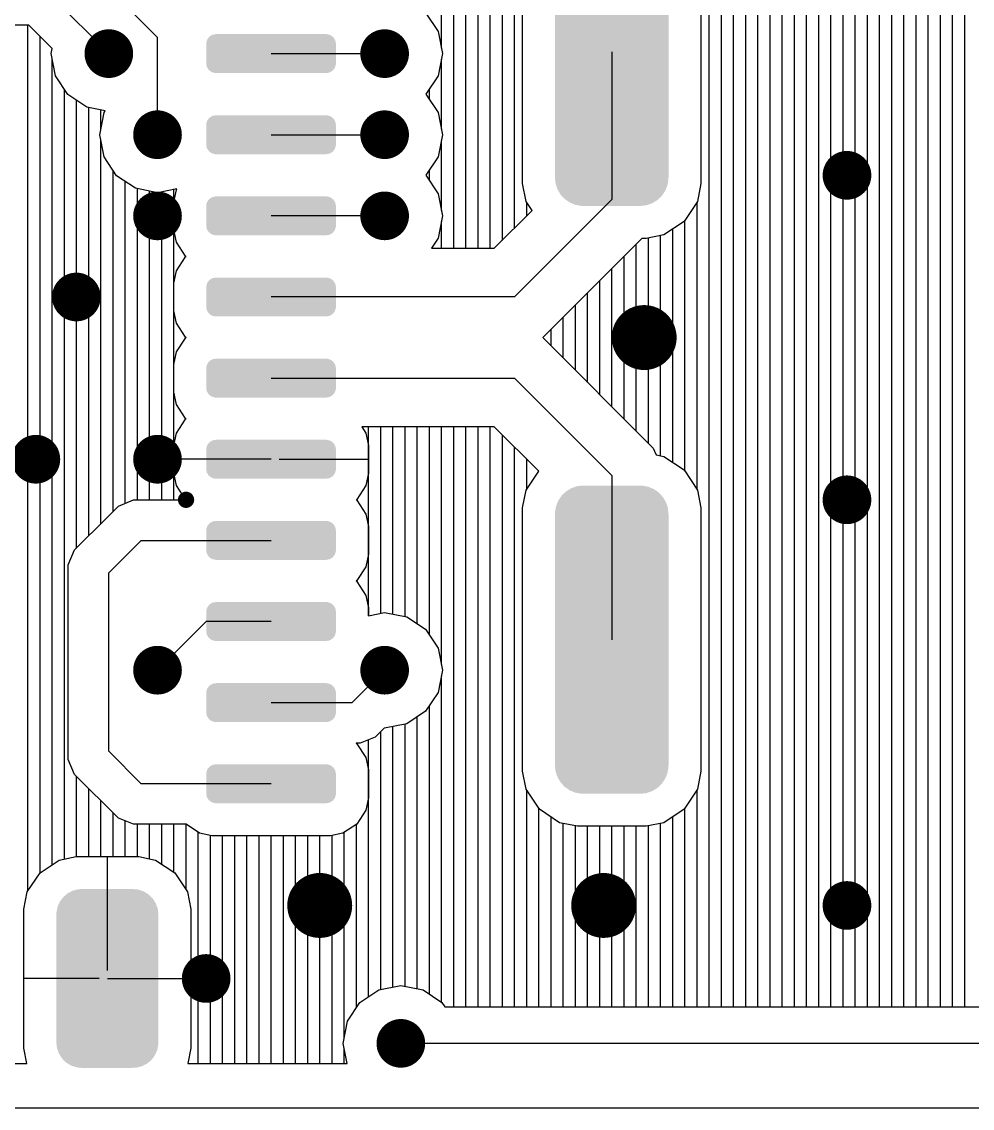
# Model space of a CAD drawing. Extents: x 295 to 953, y 10 to 290.
# Drawn here: x 621.51 to 646.07, y 136.05 to 164.12 of the extents above; entities that cross this region are included whole.
import ezdxf

# ---------------------------------------------------------------- set-up
doc = ezdxf.new("R2010")
doc.units = 0
doc.header["$LTSCALE"] = 5
doc.header["$MEASUREMENT"] = 0
doc.layers.get('0').update_dxf_attribs({"linetype": 'CONTINUOUS', "lineweight": 25})
doc.layers.add('DV-INT-A3_TOP', color=10, linetype='CONTINUOUS')

msp = doc.modelspace()

# ---------------------------------------------------------------- linework, layer by layer
for points, const_width in [([(623.446, 163.292, 1), (624.074, 163.292, 1)], 0.629), ([(630.571, 163.292, 1), (631.199, 163.292, 1)], 0.629), ([(624.703, 161.197, 1), (625.332, 161.197, 1)], 0.629), ([(630.571, 161.197, 1), (631.199, 161.197, 1)], 0.629), ([(642.515, 160.149, 1), (643.144, 160.149, 1)], 0.629), ([(624.703, 159.101, 1), (625.332, 159.101, 1)], 0.629), ([(630.571, 159.101, 1), (631.199, 159.101, 1)], 0.629), ([(622.608, 157.006, 1), (623.236, 157.006, 1)], 0.629), ([(637.171, 155.958, 1), (638.01, 155.958, 1)], 0.838), ([(621.56, 152.815, 1), (622.189, 152.815, 1)], 0.629), ([(624.703, 152.815, 1), (625.332, 152.815, 1)], 0.629), ([(642.515, 151.767, 1), (643.144, 151.767, 1)], 0.629), ([(625.65, 151.767, 1), (625.86, 151.767, 1)], 0.21), ([(624.703, 147.366, 1), (625.332, 147.366, 1)], 0.629), ([(630.571, 147.366, 1), (631.199, 147.366, 1)], 0.629), ([(628.789, 141.289, 1), (629.628, 141.289, 1)], 0.838), ([(636.124, 141.289, 1), (636.962, 141.289, 1)], 0.838), ([(642.515, 141.289, 1), (643.144, 141.289, 1)], 0.629), ([(625.96, 139.403, 1), (626.589, 139.403, 1)], 0.629), ([(630.99, 137.727, 1), (631.618, 137.727, 1)], 0.629)]:
    msp.add_lwpolyline(points, format="xyb", close=True, dxfattribs=dict(const_width=const_width))
for points in [[(635.285, 160.09), (635.285, 166.586), (638.219, 160.09), (638.219, 166.586)], [(626.276, 163.571), (626.295, 163.633), (629.623, 163.571), (629.611, 163.633)], [(626.295, 163.633), (626.302, 163.658), (629.611, 163.633), (629.596, 163.658)], [(626.302, 163.658), (626.343, 163.711), (629.596, 163.658), (629.563, 163.711)], [(626.343, 163.711), (626.358, 163.731), (629.563, 163.711), (629.538, 163.731)], [(626.358, 163.731), (626.418, 163.767), (629.538, 163.731), (629.491, 163.767)], [(626.418, 163.767), (626.436, 163.778), (629.491, 163.767), (629.454, 163.778)], [(626.436, 163.778), (626.518, 163.794), (629.454, 163.778), (629.403, 163.794)], [(626.518, 163.794), (626.526, 163.795), (629.403, 163.794), (629.376, 163.795)], [(626.275, 163.544), (626.276, 163.571), (629.628, 163.544), (629.623, 163.571)], [(626.275, 163.041), (626.275, 163.544), (629.628, 163.041), (629.628, 163.544)], [(626.28, 163.013), (626.275, 163.041), (629.626, 163.013), (629.628, 163.041)], [(626.291, 162.951), (626.28, 163.013), (629.607, 162.951), (629.626, 163.013)], [(626.307, 162.926), (626.291, 162.951), (629.6, 162.926), (629.607, 162.951)], [(626.339, 162.873), (626.307, 162.926), (629.559, 162.873), (629.6, 162.926)], [(626.364, 162.853), (626.339, 162.873), (629.544, 162.853), (629.559, 162.873)], [(626.411, 162.817), (626.364, 162.853), (629.484, 162.817), (629.544, 162.853)], [(626.448, 162.806), (626.411, 162.817), (629.466, 162.806), (629.484, 162.817)], [(626.499, 162.791), (626.448, 162.806), (629.384, 162.791), (629.466, 162.806)], [(626.526, 162.789), (626.499, 162.791), (629.376, 162.789), (629.384, 162.791)], [(626.358, 161.635), (626.418, 161.672), (629.538, 161.635), (629.491, 161.672)], [(626.418, 161.672), (626.436, 161.683), (629.491, 161.672), (629.454, 161.683)], [(626.436, 161.683), (626.518, 161.698), (629.454, 161.683), (629.403, 161.698)], [(626.518, 161.698), (626.526, 161.699), (629.403, 161.698), (629.376, 161.699)], [(626.275, 161.448), (626.276, 161.475), (629.628, 161.448), (629.623, 161.475)], [(626.275, 160.945), (626.275, 161.448), (629.628, 160.945), (629.628, 161.448)], [(626.276, 161.475), (626.295, 161.538), (629.623, 161.475), (629.611, 161.538)], [(626.295, 161.538), (626.302, 161.563), (629.611, 161.538), (629.596, 161.563)], [(626.302, 161.563), (626.343, 161.616), (629.596, 161.563), (629.563, 161.616)], [(626.343, 161.616), (626.358, 161.635), (629.563, 161.616), (629.538, 161.635)], [(626.28, 160.918), (626.275, 160.945), (629.626, 160.918), (629.628, 160.945)], [(626.291, 160.855), (626.28, 160.918), (629.607, 160.855), (629.626, 160.918)], [(626.307, 160.83), (626.291, 160.855), (629.6, 160.83), (629.607, 160.855)], [(626.339, 160.777), (626.307, 160.83), (629.559, 160.777), (629.6, 160.83)], [(626.364, 160.758), (626.339, 160.777), (629.544, 160.758), (629.559, 160.777)], [(626.411, 160.721), (626.364, 160.758), (629.484, 160.721), (629.544, 160.758)], [(626.448, 160.71), (626.411, 160.721), (629.466, 160.71), (629.484, 160.721)], [(626.499, 160.695), (626.448, 160.71), (629.384, 160.695), (629.466, 160.71)], [(626.526, 160.694), (626.499, 160.695), (629.376, 160.694), (629.384, 160.695)], [(635.291, 160.036), (635.285, 160.09), (638.217, 160.036), (638.219, 160.09)], [(635.302, 159.934), (635.291, 160.036), (638.199, 159.934), (638.217, 160.036)], [(635.319, 159.882), (635.302, 159.934), (638.189, 159.882), (638.199, 159.934)], [(635.352, 159.786), (635.319, 159.882), (638.149, 159.786), (638.189, 159.882)], [(635.38, 159.738), (635.352, 159.786), (638.129, 159.738), (638.149, 159.786)], [(635.431, 159.651), (635.38, 159.738), (638.069, 159.651), (638.129, 159.738)], [(626.276, 159.38), (626.295, 159.442), (629.623, 159.38), (629.611, 159.442)], [(626.295, 159.442), (626.302, 159.467), (629.611, 159.442), (629.596, 159.467)], [(626.302, 159.467), (626.343, 159.52), (629.596, 159.467), (629.563, 159.52)], [(626.343, 159.52), (626.358, 159.54), (629.563, 159.52), (629.538, 159.54)], [(626.358, 159.54), (626.418, 159.576), (629.538, 159.54), (629.491, 159.576)], [(626.418, 159.576), (626.436, 159.587), (629.491, 159.576), (629.454, 159.587)], [(626.436, 159.587), (626.518, 159.603), (629.454, 159.587), (629.403, 159.603)], [(626.518, 159.603), (626.526, 159.604), (629.403, 159.603), (629.376, 159.604)], [(635.47, 159.609), (635.431, 159.651), (638.039, 159.609), (638.069, 159.651)], [(635.538, 159.536), (635.47, 159.609), (637.961, 159.536), (638.039, 159.609)], [(635.586, 159.503), (635.538, 159.536), (637.925, 159.503), (637.961, 159.536)], [(635.666, 159.447), (635.586, 159.503), (637.831, 159.447), (637.925, 159.503)], [(635.724, 159.423), (635.666, 159.447), (637.79, 159.423), (637.831, 159.447)], [(635.811, 159.387), (635.724, 159.423), (637.682, 159.387), (637.79, 159.423)], [(626.275, 159.353), (626.276, 159.38), (629.628, 159.353), (629.623, 159.38)], [(626.275, 158.85), (626.275, 159.353), (629.628, 158.85), (629.628, 159.353)], [(635.884, 159.373), (635.811, 159.387), (637.641, 159.373), (637.682, 159.387)], [(635.965, 159.359), (635.884, 159.373), (637.504, 159.359), (637.641, 159.373)], [(636.019, 159.357), (635.965, 159.359), (637.486, 159.357), (637.504, 159.359)], [(626.28, 158.822), (626.275, 158.85), (629.626, 158.822), (629.628, 158.85)], [(626.291, 158.76), (626.28, 158.822), (629.607, 158.76), (629.626, 158.822)], [(626.307, 158.735), (626.291, 158.76), (629.6, 158.735), (629.607, 158.76)], [(626.339, 158.682), (626.307, 158.735), (629.559, 158.682), (629.6, 158.735)], [(626.364, 158.662), (626.339, 158.682), (629.544, 158.662), (629.559, 158.682)], [(626.411, 158.626), (626.364, 158.662), (629.484, 158.626), (629.544, 158.662)], [(626.448, 158.615), (626.411, 158.626), (629.466, 158.615), (629.484, 158.626)], [(626.499, 158.6), (626.448, 158.615), (629.384, 158.6), (629.466, 158.615)], [(626.526, 158.598), (626.499, 158.6), (629.376, 158.598), (629.384, 158.6)], [(626.358, 157.444), (626.418, 157.481), (629.538, 157.444), (629.491, 157.481)], [(626.418, 157.481), (626.436, 157.492), (629.491, 157.481), (629.454, 157.492)], [(626.436, 157.492), (626.518, 157.507), (629.454, 157.492), (629.403, 157.507)], [(626.518, 157.507), (626.526, 157.508), (629.403, 157.507), (629.376, 157.508)], [(626.275, 157.257), (626.276, 157.284), (629.628, 157.257), (629.623, 157.284)], [(626.275, 156.754), (626.275, 157.257), (629.628, 156.754), (629.628, 157.257)], [(626.276, 157.284), (626.295, 157.347), (629.623, 157.284), (629.611, 157.347)], [(626.295, 157.347), (626.302, 157.372), (629.611, 157.347), (629.596, 157.372)], [(626.302, 157.372), (626.343, 157.425), (629.596, 157.372), (629.563, 157.425)], [(626.343, 157.425), (626.358, 157.444), (629.563, 157.425), (629.538, 157.444)], [(626.28, 156.727), (626.275, 156.754), (629.626, 156.727), (629.628, 156.754)], [(626.291, 156.664), (626.28, 156.727), (629.607, 156.664), (629.626, 156.727)], [(626.307, 156.639), (626.291, 156.664), (629.6, 156.639), (629.607, 156.664)], [(626.339, 156.586), (626.307, 156.639), (629.559, 156.586), (629.6, 156.639)], [(626.364, 156.567), (626.339, 156.586), (629.544, 156.567), (629.559, 156.586)], [(626.411, 156.53), (626.364, 156.567), (629.484, 156.53), (629.544, 156.567)], [(626.448, 156.519), (626.411, 156.53), (629.466, 156.519), (629.484, 156.53)], [(626.499, 156.504), (626.448, 156.519), (629.384, 156.504), (629.466, 156.519)], [(626.526, 156.503), (626.499, 156.504), (629.376, 156.503), (629.384, 156.504)], [(626.276, 155.189), (626.295, 155.251), (629.623, 155.189), (629.611, 155.251)], [(626.295, 155.251), (626.302, 155.276), (629.611, 155.251), (629.596, 155.276)], [(626.302, 155.276), (626.343, 155.329), (629.596, 155.276), (629.563, 155.329)], [(626.343, 155.329), (626.358, 155.349), (629.563, 155.329), (629.538, 155.349)], [(626.358, 155.349), (626.418, 155.385), (629.538, 155.349), (629.491, 155.385)], [(626.418, 155.385), (626.436, 155.396), (629.491, 155.385), (629.454, 155.396)], [(626.436, 155.396), (626.518, 155.412), (629.454, 155.396), (629.403, 155.412)], [(626.518, 155.412), (626.526, 155.413), (629.403, 155.412), (629.376, 155.413)], [(626.275, 155.162), (626.276, 155.189), (629.628, 155.162), (629.623, 155.189)], [(626.275, 154.659), (626.275, 155.162), (629.628, 154.659), (629.628, 155.162)], [(626.28, 154.631), (626.275, 154.659), (629.626, 154.631), (629.628, 154.659)], [(626.291, 154.569), (626.28, 154.631), (629.607, 154.569), (629.626, 154.631)], [(626.307, 154.544), (626.291, 154.569), (629.6, 154.544), (629.607, 154.569)], [(626.339, 154.491), (626.307, 154.544), (629.559, 154.491), (629.6, 154.544)], [(626.364, 154.471), (626.339, 154.491), (629.544, 154.471), (629.559, 154.491)], [(626.411, 154.435), (626.364, 154.471), (629.484, 154.435), (629.544, 154.471)], [(626.448, 154.424), (626.411, 154.435), (629.466, 154.424), (629.484, 154.435)], [(626.499, 154.409), (626.448, 154.424), (629.384, 154.409), (629.466, 154.424)], [(626.526, 154.407), (626.499, 154.409), (629.376, 154.407), (629.384, 154.409)], [(626.343, 153.234), (626.358, 153.253), (629.563, 153.234), (629.538, 153.253)], [(626.358, 153.253), (626.418, 153.29), (629.538, 153.253), (629.491, 153.29)], [(626.418, 153.29), (626.436, 153.301), (629.491, 153.29), (629.454, 153.301)], [(626.436, 153.301), (626.518, 153.316), (629.454, 153.301), (629.403, 153.316)], [(626.518, 153.316), (626.526, 153.317), (629.403, 153.316), (629.376, 153.317)], [(626.275, 153.066), (626.276, 153.093), (629.628, 153.066), (629.623, 153.093)], [(626.275, 152.563), (626.275, 153.066), (629.628, 152.563), (629.628, 153.066)], [(626.276, 153.093), (626.295, 153.156), (629.623, 153.093), (629.611, 153.156)], [(626.295, 153.156), (626.302, 153.181), (629.611, 153.156), (629.596, 153.181)], [(626.302, 153.181), (626.343, 153.234), (629.596, 153.181), (629.563, 153.234)], [(626.28, 152.536), (626.275, 152.563), (629.626, 152.536), (629.628, 152.563)], [(626.291, 152.473), (626.28, 152.536), (629.607, 152.473), (629.626, 152.536)], [(626.307, 152.448), (626.291, 152.473), (629.6, 152.448), (629.607, 152.473)], [(626.339, 152.395), (626.307, 152.448), (629.559, 152.395), (629.6, 152.448)], [(626.364, 152.376), (626.339, 152.395), (629.544, 152.376), (629.559, 152.395)], [(626.411, 152.339), (626.364, 152.376), (629.484, 152.339), (629.544, 152.376)], [(626.448, 152.328), (626.411, 152.339), (629.466, 152.328), (629.484, 152.339)], [(626.499, 152.313), (626.448, 152.328), (629.384, 152.313), (629.466, 152.328)], [(626.526, 152.312), (626.499, 152.313), (629.376, 152.312), (629.384, 152.313)], [(635.823, 152.106), (635.863, 152.119), (637.694, 152.106), (637.62, 152.119)], [(635.863, 152.119), (636, 152.134), (637.62, 152.119), (637.539, 152.134)], [(636, 152.134), (636.019, 152.136), (637.539, 152.134), (637.486, 152.136)], [(635.376, 151.755), (635.436, 151.841), (638.124, 151.755), (638.073, 151.841)], [(635.436, 151.841), (635.465, 151.883), (638.073, 151.841), (638.034, 151.883)], [(635.465, 151.883), (635.543, 151.956), (638.034, 151.883), (637.967, 151.956)], [(635.543, 151.956), (635.58, 151.99), (637.967, 151.956), (637.918, 151.99)], [(635.58, 151.99), (635.674, 152.045), (637.918, 151.99), (637.838, 152.045)], [(635.674, 152.045), (635.715, 152.07), (637.838, 152.045), (637.78, 152.07)], [(635.715, 152.07), (635.823, 152.106), (637.78, 152.07), (637.694, 152.106)], [(635.287, 151.456), (635.306, 151.558), (638.213, 151.456), (638.202, 151.558)], [(635.306, 151.558), (635.315, 151.61), (638.202, 151.558), (638.185, 151.61)], [(635.315, 151.61), (635.356, 151.706), (638.185, 151.61), (638.153, 151.706)], [(635.356, 151.706), (635.376, 151.755), (638.153, 151.706), (638.124, 151.755)], [(635.285, 151.402), (635.287, 151.456), (638.219, 151.402), (638.213, 151.456)], [(635.285, 144.906), (635.285, 151.402), (638.219, 144.906), (638.219, 151.402)], [(626.275, 150.971), (626.276, 150.998), (629.628, 150.971), (629.623, 150.998)], [(626.276, 150.998), (626.295, 151.06), (629.623, 150.998), (629.611, 151.06)], [(626.295, 151.06), (626.302, 151.085), (629.611, 151.06), (629.596, 151.085)], [(626.302, 151.085), (626.343, 151.138), (629.596, 151.085), (629.563, 151.138)], [(626.343, 151.138), (626.358, 151.158), (629.563, 151.138), (629.538, 151.158)], [(626.358, 151.158), (626.418, 151.194), (629.538, 151.158), (629.491, 151.194)], [(626.418, 151.194), (626.436, 151.205), (629.491, 151.194), (629.454, 151.205)], [(626.436, 151.205), (626.518, 151.221), (629.454, 151.205), (629.403, 151.221)], [(626.518, 151.221), (626.526, 151.222), (629.403, 151.221), (629.376, 151.222)], [(626.275, 150.468), (626.275, 150.971), (629.628, 150.468), (629.628, 150.971)], [(626.28, 150.44), (626.275, 150.468), (629.626, 150.44), (629.628, 150.468)], [(626.291, 150.378), (626.28, 150.44), (629.607, 150.378), (629.626, 150.44)], [(626.307, 150.353), (626.291, 150.378), (629.6, 150.353), (629.607, 150.378)], [(626.339, 150.3), (626.307, 150.353), (629.559, 150.3), (629.6, 150.353)], [(626.364, 150.28), (626.339, 150.3), (629.544, 150.28), (629.559, 150.3)], [(626.411, 150.244), (626.364, 150.28), (629.484, 150.244), (629.544, 150.28)], [(626.448, 150.233), (626.411, 150.244), (629.466, 150.233), (629.484, 150.244)], [(626.499, 150.218), (626.448, 150.233), (629.384, 150.218), (629.466, 150.233)], [(626.526, 150.216), (626.499, 150.218), (629.376, 150.216), (629.384, 150.218)], [(626.302, 148.99), (626.343, 149.043), (629.596, 148.99), (629.563, 149.043)], [(626.343, 149.043), (626.358, 149.062), (629.563, 149.043), (629.538, 149.062)], [(626.358, 149.062), (626.418, 149.099), (629.538, 149.062), (629.491, 149.099)], [(626.418, 149.099), (626.436, 149.11), (629.491, 149.099), (629.454, 149.11)], [(626.436, 149.11), (626.518, 149.125), (629.454, 149.11), (629.403, 149.125)], [(626.518, 149.125), (626.526, 149.126), (629.403, 149.125), (629.376, 149.126)], [(626.275, 148.875), (626.276, 148.902), (629.628, 148.875), (629.623, 148.902)], [(626.275, 148.372), (626.275, 148.875), (629.628, 148.372), (629.628, 148.875)], [(626.276, 148.902), (626.295, 148.965), (629.623, 148.902), (629.611, 148.965)], [(626.295, 148.965), (626.302, 148.99), (629.611, 148.965), (629.596, 148.99)], [(626.28, 148.345), (626.275, 148.372), (629.626, 148.345), (629.628, 148.372)], [(626.291, 148.282), (626.28, 148.345), (629.607, 148.282), (629.626, 148.345)], [(626.307, 148.257), (626.291, 148.282), (629.6, 148.257), (629.607, 148.282)], [(626.339, 148.204), (626.307, 148.257), (629.559, 148.204), (629.6, 148.257)], [(626.364, 148.185), (626.339, 148.204), (629.544, 148.185), (629.559, 148.204)], [(626.411, 148.148), (626.364, 148.185), (629.484, 148.148), (629.544, 148.185)], [(626.448, 148.137), (626.411, 148.148), (629.466, 148.137), (629.484, 148.148)], [(626.499, 148.122), (626.448, 148.137), (629.384, 148.122), (629.466, 148.137)], [(626.526, 148.121), (626.499, 148.122), (629.376, 148.121), (629.384, 148.122)], [(626.275, 146.78), (626.276, 146.807), (629.628, 146.78), (629.623, 146.807)], [(626.276, 146.807), (626.295, 146.869), (629.623, 146.807), (629.611, 146.869)], [(626.295, 146.869), (626.302, 146.894), (629.611, 146.869), (629.596, 146.894)], [(626.302, 146.894), (626.343, 146.947), (629.596, 146.894), (629.563, 146.947)], [(626.343, 146.947), (626.358, 146.967), (629.563, 146.947), (629.538, 146.967)], [(626.358, 146.967), (626.418, 147.003), (629.538, 146.967), (629.491, 147.003)], [(626.418, 147.003), (626.436, 147.014), (629.491, 147.003), (629.454, 147.014)], [(626.436, 147.014), (626.518, 147.03), (629.454, 147.014), (629.403, 147.03)], [(626.518, 147.03), (626.526, 147.031), (629.403, 147.03), (629.376, 147.031)], [(626.275, 146.277), (626.275, 146.78), (629.628, 146.277), (629.628, 146.78)], [(626.28, 146.249), (626.275, 146.277), (629.626, 146.249), (629.628, 146.277)], [(626.291, 146.187), (626.28, 146.249), (629.607, 146.187), (629.626, 146.249)], [(626.307, 146.162), (626.291, 146.187), (629.6, 146.162), (629.607, 146.187)], [(626.339, 146.109), (626.307, 146.162), (629.559, 146.109), (629.6, 146.162)], [(626.364, 146.089), (626.339, 146.109), (629.544, 146.089), (629.559, 146.109)], [(626.411, 146.053), (626.364, 146.089), (629.484, 146.053), (629.544, 146.089)], [(626.448, 146.042), (626.411, 146.053), (629.466, 146.042), (629.484, 146.053)], [(626.499, 146.027), (626.448, 146.042), (629.384, 146.027), (629.466, 146.042)], [(626.526, 146.025), (626.499, 146.027), (629.376, 146.025), (629.384, 146.027)], [(626.302, 144.799), (626.343, 144.852), (629.596, 144.799), (629.563, 144.852)], [(626.343, 144.852), (626.358, 144.871), (629.563, 144.852), (629.538, 144.871)], [(626.358, 144.871), (626.418, 144.908), (629.538, 144.871), (629.491, 144.908)], [(626.418, 144.908), (626.436, 144.919), (629.491, 144.908), (629.454, 144.919)], [(626.436, 144.919), (626.518, 144.934), (629.454, 144.919), (629.403, 144.934)], [(626.518, 144.934), (626.526, 144.935), (629.403, 144.934), (629.376, 144.935)], [(635.291, 144.852), (635.285, 144.906), (638.217, 144.852), (638.219, 144.906)], [(635.302, 144.75), (635.291, 144.852), (638.199, 144.75), (638.217, 144.852)], [(626.275, 144.684), (626.276, 144.711), (629.628, 144.684), (629.623, 144.711)], [(626.275, 144.181), (626.275, 144.684), (629.628, 144.181), (629.628, 144.684)], [(626.276, 144.711), (626.295, 144.774), (629.623, 144.711), (629.611, 144.774)], [(626.295, 144.774), (626.302, 144.799), (629.611, 144.774), (629.596, 144.799)], [(635.319, 144.698), (635.302, 144.75), (638.189, 144.698), (638.199, 144.75)], [(635.352, 144.602), (635.319, 144.698), (638.149, 144.602), (638.189, 144.698)], [(635.38, 144.554), (635.352, 144.602), (638.129, 144.554), (638.149, 144.602)], [(635.431, 144.467), (635.38, 144.554), (638.069, 144.467), (638.129, 144.554)], [(635.47, 144.425), (635.431, 144.467), (638.039, 144.425), (638.069, 144.467)], [(635.538, 144.352), (635.47, 144.425), (637.961, 144.352), (638.039, 144.425)], [(635.586, 144.319), (635.538, 144.352), (637.925, 144.319), (637.961, 144.352)], [(635.666, 144.263), (635.586, 144.319), (637.831, 144.263), (637.925, 144.319)], [(635.724, 144.239), (635.666, 144.263), (637.79, 144.239), (637.831, 144.263)], [(626.28, 144.154), (626.275, 144.181), (629.626, 144.154), (629.628, 144.181)], [(626.291, 144.091), (626.28, 144.154), (629.607, 144.091), (629.626, 144.154)], [(626.307, 144.066), (626.291, 144.091), (629.6, 144.066), (629.607, 144.091)], [(626.339, 144.013), (626.307, 144.066), (629.559, 144.013), (629.6, 144.066)], [(626.364, 143.994), (626.339, 144.013), (629.544, 143.994), (629.559, 144.013)], [(626.411, 143.957), (626.364, 143.994), (629.484, 143.957), (629.544, 143.994)], [(635.811, 144.203), (635.724, 144.239), (637.682, 144.203), (637.79, 144.239)], [(635.884, 144.189), (635.811, 144.203), (637.641, 144.189), (637.682, 144.203)], [(635.965, 144.175), (635.884, 144.189), (637.504, 144.175), (637.641, 144.189)], [(636.019, 144.173), (635.965, 144.175), (637.486, 144.173), (637.504, 144.175)], [(626.448, 143.946), (626.411, 143.957), (629.466, 143.946), (629.484, 143.957)], [(626.499, 143.931), (626.448, 143.946), (629.384, 143.931), (629.466, 143.946)], [(626.526, 143.93), (626.499, 143.931), (629.376, 143.93), (629.384, 143.931)], [(622.493, 141.384), (622.554, 141.468), (624.948, 141.384), (624.895, 141.468)], [(622.554, 141.468), (622.581, 141.504), (624.895, 141.468), (624.859, 141.504)], [(622.581, 141.504), (622.661, 141.572), (624.859, 141.504), (624.79, 141.572)], [(622.661, 141.572), (622.693, 141.601), (624.79, 141.572), (624.744, 141.601)], [(622.693, 141.601), (622.789, 141.651), (624.744, 141.601), (624.663, 141.651)], [(622.789, 141.651), (622.825, 141.67), (624.663, 141.651), (624.608, 141.67)], [(622.825, 141.67), (622.936, 141.699), (624.608, 141.67), (624.523, 141.699)], [(622.936, 141.699), (622.969, 141.708), (624.523, 141.699), (624.441, 141.708)], [(622.969, 141.708), (623.117, 141.713), (624.441, 141.708), (624.394, 141.713)], [(624.329, 141.713), (624.375, 141.715), (624.394, 141.713), (624.375, 141.715)], [(622.406, 141.102), (622.425, 141.202), (625.035, 141.102), (625.024, 141.202)], [(622.425, 141.202), (622.433, 141.248), (625.024, 141.202), (625.008, 141.248)], [(622.433, 141.248), (622.474, 141.342), (625.008, 141.248), (624.974, 141.342)], [(622.474, 141.342), (622.493, 141.384), (624.974, 141.342), (624.948, 141.384)], [(622.402, 137.754), (622.402, 141.053), (625.043, 137.754), (625.043, 141.053)], [(622.404, 141.055), (622.406, 141.102), (625.04, 141.055), (625.035, 141.102)], [(622.404, 141.053), (622.404, 141.055), (625.04, 141.053), (625.04, 141.055)], [(622.404, 137.752), (622.404, 137.754), (625.04, 137.752), (625.04, 137.754)], [(622.41, 137.705), (622.404, 137.752), (625.039, 137.705), (625.04, 137.752)], [(622.421, 137.605), (622.41, 137.705), (625.02, 137.605), (625.039, 137.705)], [(622.437, 137.559), (622.421, 137.605), (625.012, 137.559), (625.02, 137.605)], [(622.47, 137.464), (622.437, 137.559), (624.971, 137.464), (625.012, 137.559)], [(622.497, 137.422), (622.47, 137.464), (624.952, 137.422), (624.971, 137.464)], [(622.55, 137.339), (622.497, 137.422), (624.891, 137.339), (624.952, 137.422)], [(622.586, 137.303), (622.55, 137.339), (624.864, 137.303), (624.891, 137.339)], [(622.655, 137.234), (622.586, 137.303), (624.784, 137.234), (624.864, 137.303)], [(622.7, 137.206), (622.655, 137.234), (624.751, 137.206), (624.784, 137.234)], [(622.781, 137.156), (622.7, 137.206), (624.656, 137.156), (624.751, 137.206)], [(622.836, 137.137), (622.781, 137.156), (624.62, 137.137), (624.656, 137.156)], [(622.922, 137.108), (622.836, 137.137), (624.509, 137.108), (624.62, 137.137)], [(623.003, 137.099), (622.922, 137.108), (624.476, 137.099), (624.509, 137.108)], [(623.05, 137.094), (623.003, 137.099), (624.328, 137.094), (624.476, 137.099)], [(623.07, 137.092), (623.05, 137.094), (623.07, 137.092), (623.117, 137.094)]]:
    msp.add_solid(points)
at = {"layer": 'DV-INT-A3_TOP', "color": 7}
for p, q in [((639.271, 138.67), (639.271, 197.553)), ((639.585, 138.67), (639.585, 197.553)), ((639.9, 138.67), (639.9, 197.553)), ((640.214, 138.67), (640.214, 197.553)), ((640.528, 138.67), (640.528, 197.553)), ((640.843, 138.67), (640.843, 197.553)), ((641.157, 138.67), (641.157, 197.553)), ((641.471, 138.67), (641.471, 197.553)), ((641.786, 138.67), (641.786, 197.553)), ((642.1, 138.67), (642.1, 197.553)), ((642.414, 138.67), (642.414, 197.553)), ((642.729, 138.67), (642.729, 197.474)), ((643.043, 138.67), (643.043, 197.16)), ((643.357, 138.67), (643.357, 196.845)), ((643.672, 138.67), (643.672, 196.531)), ((643.986, 138.67), (643.986, 196.217)), ((644.3, 138.67), (644.3, 185.479)), ((644.615, 138.67), (644.615, 185.11)), ((644.929, 138.67), (644.929, 184.796)), ((645.243, 138.67), (645.243, 184.482)), ((645.558, 138.67), (645.558, 184.167)), ((645.872, 138.67), (645.872, 183.853)), ((632.67, 158.263), (632.67, 182.99)), ((632.985, 158.263), (632.985, 182.99)), ((633.299, 158.263), (633.299, 182.99)), ((633.613, 158.263), (633.613, 182.99)), ((633.928, 158.468), (633.928, 182.99)), ((634.242, 158.783), (634.242, 182.885)), ((634.447, 159.935), (634.447, 166.737)), ((639.057, 166.737), (639.057, 159.935)), ((625.017, 163.711), (623.341, 165.388)), ((632.356, 163.435), (632.356, 165.241)), ((623.76, 163.292), (622.084, 164.968)), ((631.949, 164.34), (632.268, 163.862)), ((621.694, 164.025), (617.914, 164.025)), ((621.669, 141.658), (621.669, 164.025)), ((622.293, 163.426), (621.694, 164.025)), ((621.983, 142.128), (621.983, 163.736)), ((625.017, 161.197), (625.017, 163.711)), ((632.268, 163.862), (632.381, 163.292)), ((622.268, 163.292), (622.293, 163.426)), ((622.381, 162.718), (622.268, 163.292)), ((622.297, 142.341), (622.297, 163.145)), ((627.951, 163.292), (630.885, 163.292)), ((632.381, 163.292), (632.268, 162.718)), ((632.356, 161.339), (632.356, 163.145)), ((636.752, 163.338), (636.752, 159.52)), ((622.704, 162.232), (622.381, 162.718)), ((632.268, 162.718), (631.949, 162.244)), ((622.612, 142.488), (622.612, 162.374)), ((623.19, 161.909), (622.704, 162.232)), ((631.949, 162.244), (632.268, 161.767)), ((632.042, 162.11), (632.042, 162.374)), ((622.926, 150.522), (622.926, 162.085)), ((623.668, 161.813), (623.19, 161.909)), ((623.24, 150.836), (623.24, 161.901)), ((623.525, 161.197), (623.639, 161.767)), ((623.555, 161.339), (623.555, 161.838)), ((623.639, 161.767), (623.668, 161.813)), ((632.268, 161.767), (632.381, 161.197)), ((623.639, 160.622), (623.525, 161.197)), ((627.951, 161.197), (630.885, 161.197)), ((632.381, 161.197), (632.268, 160.622)), ((623.555, 151.151), (623.555, 161.05)), ((632.356, 159.244), (632.356, 161.05)), ((623.961, 160.136), (623.639, 160.622)), ((632.268, 160.622), (631.949, 160.149)), ((623.869, 151.465), (623.869, 160.279)), ((632.042, 160.015), (632.042, 160.279)), ((624.447, 159.814), (623.961, 160.136)), ((624.183, 151.679), (624.183, 159.99)), ((631.949, 160.149), (632.268, 159.671)), ((625.017, 159.7), (624.447, 159.814)), ((624.498, 151.767), (624.498, 159.805)), ((624.812, 151.767), (624.812, 159.742)), ((625.516, 159.797), (625.017, 159.7)), ((625.126, 151.767), (625.126, 159.721)), ((625.437, 159.457), (625.504, 159.776)), ((625.441, 159.457), (625.441, 159.784)), ((625.504, 159.776), (625.516, 159.797)), ((634.539, 159.474), (634.447, 159.935)), ((639.057, 159.935), (638.969, 159.474)), ((625.437, 158.741), (625.437, 159.457)), ((632.268, 159.671), (632.381, 159.101)), ((636.752, 159.52), (634.238, 157.006)), ((634.699, 159.239), (634.539, 159.474)), ((634.556, 159.097), (634.556, 159.453)), ((638.969, 159.474), (638.621, 158.954)), ((638.957, 152.039), (638.957, 159.453)), ((633.718, 158.263), (634.699, 159.239)), ((630.885, 159.101), (627.951, 159.101)), ((632.381, 159.101), (632.268, 158.527)), ((632.356, 158.263), (632.356, 158.954)), ((638.621, 158.954), (638.102, 158.607)), ((638.642, 152.509), (638.642, 158.984)), ((625.504, 158.422), (625.437, 158.741)), ((625.441, 157.362), (625.441, 158.741)), ((638.102, 158.607), (637.641, 158.519)), ((638.014, 152.903), (638.014, 158.59)), ((638.328, 152.735), (638.328, 158.757)), ((625.742, 158.062), (625.504, 158.422)), ((632.268, 158.527), (632.092, 158.263)), ((637.465, 158.451), (635.306, 156.293)), ((637.385, 153.544), (637.385, 158.368)), ((637.532, 158.519), (637.465, 158.451)), ((637.641, 158.519), (637.532, 158.519)), ((637.699, 153.229), (637.699, 158.527)), ((625.504, 157.68), (625.742, 158.041)), ((625.759, 158.053), (625.742, 158.062)), ((625.742, 158.041), (625.759, 158.053)), ((625.755, 158.049), (625.755, 158.053)), ((632.092, 158.263), (633.718, 158.263)), ((637.071, 153.858), (637.071, 158.053)), ((636.756, 154.172), (636.756, 157.739)), ((625.437, 157.362), (625.504, 157.68)), ((625.437, 156.645), (625.437, 157.362)), ((636.442, 154.487), (636.442, 157.425)), ((634.238, 157.006), (627.951, 157.006)), ((636.128, 154.801), (636.128, 157.11)), ((625.504, 156.327), (625.437, 156.645)), ((625.441, 155.266), (625.441, 156.645)), ((635.813, 155.115), (635.813, 156.796)), ((625.742, 155.966), (625.504, 156.327)), ((635.499, 155.43), (635.499, 156.482)), ((635.306, 156.293), (634.971, 155.958)), ((635.185, 155.744), (635.185, 156.167)), ((625.504, 155.585), (625.742, 155.945)), ((625.759, 155.958), (625.742, 155.966)), ((625.742, 155.945), (625.759, 155.958)), ((625.755, 155.954), (625.755, 155.958)), ((634.971, 155.958), (637.821, 153.104)), ((625.437, 155.266), (625.504, 155.585)), ((625.437, 154.55), (625.437, 155.266)), ((627.951, 154.91), (634.238, 154.91)), ((634.238, 154.91), (636.752, 152.395)), ((625.504, 154.231), (625.437, 154.55)), ((625.441, 153.171), (625.441, 154.55)), ((625.742, 153.871), (625.504, 154.231)), ((625.504, 153.489), (625.742, 153.85)), ((625.759, 153.862), (625.742, 153.871)), ((625.742, 153.85), (625.759, 153.862)), ((625.755, 153.858), (625.755, 153.862)), ((633.718, 153.653), (630.298, 153.653)), ((630.298, 153.653), (630.403, 153.489)), ((630.47, 148.774), (630.47, 153.653)), ((630.784, 148.837), (630.784, 153.653)), ((631.099, 148.816), (631.099, 153.653)), ((631.413, 148.753), (631.413, 153.653)), ((631.727, 148.569), (631.727, 153.653)), ((632.042, 148.28), (632.042, 153.653)), ((632.356, 147.509), (632.356, 153.653)), ((632.67, 138.67), (632.67, 153.653)), ((632.985, 138.67), (632.985, 153.653)), ((633.299, 138.67), (633.299, 153.653)), ((633.613, 138.67), (633.613, 153.653)), ((634.866, 152.504), (633.718, 153.653)), ((625.437, 153.171), (625.504, 153.489)), ((630.403, 153.489), (630.466, 153.171)), ((633.928, 138.67), (633.928, 153.443)), ((625.437, 152.454), (625.437, 153.171)), ((630.466, 153.171), (630.466, 152.454)), ((634.242, 138.67), (634.242, 153.129)), ((637.821, 153.104), (637.896, 152.928)), ((627.951, 152.815), (625.017, 152.815)), ((627.742, 152.815), (625.437, 152.815)), ((628.161, 152.815), (630.466, 152.815)), ((634.556, 152.039), (634.556, 152.815)), ((637.896, 152.928), (638.102, 152.886)), ((638.102, 152.886), (638.621, 152.538)), ((625.504, 152.136), (625.437, 152.454)), ((625.441, 151.767), (625.441, 152.454)), ((630.466, 152.454), (630.403, 152.136)), ((634.539, 152.018), (634.866, 152.504)), ((636.752, 152.395), (636.752, 148.154)), ((638.621, 152.538), (638.969, 152.018)), ((625.742, 151.775), (625.504, 152.136)), ((630.403, 152.136), (630.164, 151.775)), ((634.447, 151.557), (634.539, 152.018)), ((638.969, 152.018), (639.057, 151.557)), ((623.714, 151.31), (624.007, 151.603)), ((624.007, 151.603), (624.393, 151.767)), ((624.393, 151.767), (625.759, 151.767)), ((625.759, 151.767), (625.742, 151.775)), ((630.164, 151.775), (630.147, 151.767)), ((630.147, 151.767), (630.164, 151.754)), ((630.156, 151.763), (630.156, 151.767)), ((630.164, 151.754), (630.403, 151.394)), ((634.447, 144.755), (634.447, 151.557)), ((639.057, 151.557), (639.057, 144.755)), ((622.876, 150.472), (623.714, 151.31)), ((630.403, 151.394), (630.466, 151.075)), ((630.466, 151.075), (630.466, 150.359)), ((623.76, 149.881), (624.598, 150.719)), ((624.598, 150.719), (627.951, 150.719)), ((622.712, 150.086), (622.876, 150.472)), ((630.466, 150.359), (630.403, 150.04)), ((622.712, 145.061), (622.712, 150.086)), ((623.76, 145.271), (623.76, 149.881)), ((630.403, 150.04), (630.164, 149.68)), ((630.164, 149.68), (630.147, 149.671)), ((630.147, 149.671), (630.164, 149.659)), ((630.156, 149.667), (630.156, 149.671)), ((630.164, 149.659), (630.403, 149.298)), ((630.403, 149.298), (630.466, 148.98)), ((630.466, 148.98), (630.466, 148.774)), ((630.466, 148.774), (630.885, 148.858)), ((630.885, 148.858), (631.459, 148.745)), ((631.459, 148.745), (631.945, 148.422)), ((626.275, 148.624), (625.017, 147.366)), ((627.951, 148.624), (626.275, 148.624)), ((631.945, 148.422), (632.268, 147.936)), ((632.268, 147.936), (632.381, 147.366)), ((630.047, 146.528), (630.885, 147.366)), ((632.381, 147.366), (632.268, 146.792)), ((632.356, 138.787), (632.356, 147.22)), ((632.268, 146.792), (631.945, 146.306)), ((627.951, 146.528), (630.047, 146.528)), ((631.945, 146.306), (631.459, 145.983)), ((632.042, 139.001), (632.042, 146.448)), ((631.459, 145.983), (630.885, 145.87)), ((631.413, 139.198), (631.413, 145.975)), ((631.727, 139.135), (631.727, 146.159)), ((630.876, 145.87), (630.642, 145.64)), ((630.784, 139.114), (630.784, 145.778)), ((630.885, 145.87), (630.876, 145.87)), ((631.099, 139.177), (631.099, 145.912)), ((630.256, 145.48), (630.147, 145.48)), ((630.147, 145.48), (630.164, 145.468)), ((630.156, 145.476), (630.156, 145.48)), ((630.164, 145.468), (630.403, 145.107)), ((630.642, 145.64), (630.256, 145.48)), ((630.47, 138.93), (630.47, 145.564)), ((624.598, 144.433), (623.76, 145.271)), ((630.403, 145.107), (630.466, 144.789)), ((622.876, 144.676), (622.712, 145.061)), ((623.169, 144.382), (622.876, 144.676)), ((622.926, 142.551), (622.926, 144.625)), ((630.466, 144.789), (630.466, 144.072)), ((634.539, 144.294), (634.447, 144.755)), ((639.057, 144.755), (638.969, 144.294)), ((623.714, 143.837), (623.169, 144.382)), ((623.24, 142.551), (623.24, 144.311)), ((627.951, 144.433), (624.598, 144.433)), ((634.887, 143.775), (634.539, 144.294)), ((634.556, 138.67), (634.556, 144.273)), ((638.969, 144.294), (638.621, 143.775)), ((638.957, 138.67), (638.957, 144.273)), ((623.555, 142.551), (623.555, 143.997)), ((630.466, 144.072), (630.403, 143.754)), ((624.007, 143.544), (623.714, 143.837)), ((630.403, 143.754), (630.164, 143.393)), ((634.87, 138.67), (634.87, 143.804)), ((635.407, 143.427), (634.887, 143.775)), ((638.621, 143.775), (638.102, 143.427)), ((638.642, 138.67), (638.642, 143.804)), ((623.869, 142.551), (623.869, 143.682)), ((624.393, 143.385), (624.007, 143.544)), ((624.183, 142.551), (624.183, 143.469)), ((635.185, 138.67), (635.185, 143.578)), ((635.868, 143.335), (635.407, 143.427)), ((638.102, 143.427), (637.641, 143.335)), ((638.328, 138.67), (638.328, 143.578)), ((624.808, 143.385), (624.393, 143.385)), ((624.498, 142.551), (624.498, 143.385)), ((625.759, 143.385), (624.808, 143.385)), ((624.812, 142.492), (624.812, 143.385)), ((625.126, 142.358), (625.126, 143.385)), ((625.441, 142.148), (625.441, 143.385)), ((625.755, 141.696), (625.755, 143.385)), ((626.103, 143.154), (625.759, 143.385)), ((626.069, 137.203), (626.069, 143.175)), ((626.421, 143.091), (626.103, 143.154)), ((629.804, 143.154), (629.485, 143.091)), ((630.164, 143.393), (629.804, 143.154)), ((629.841, 137.869), (629.841, 143.175)), ((630.156, 138.641), (630.156, 143.385)), ((635.499, 138.67), (635.499, 143.41)), ((635.813, 138.67), (635.813, 143.347)), ((637.641, 143.335), (635.868, 143.335)), ((636.128, 138.67), (636.128, 143.335)), ((636.442, 138.67), (636.442, 143.335)), ((636.756, 138.67), (636.756, 143.335)), ((637.071, 138.67), (637.071, 143.335)), ((637.385, 138.67), (637.385, 143.335)), ((637.699, 138.67), (637.699, 143.347)), ((638.014, 138.67), (638.014, 143.41)), ((626.384, 137.203), (626.384, 143.096)), ((629.485, 143.091), (626.421, 143.091)), ((626.698, 137.203), (626.698, 143.091)), ((627.012, 137.203), (627.012, 143.091)), ((627.327, 137.203), (627.327, 143.091)), ((627.641, 137.203), (627.641, 143.091)), ((627.955, 137.203), (627.955, 143.091)), ((628.27, 137.203), (628.27, 143.091)), ((628.584, 137.203), (628.584, 143.091)), ((628.898, 137.203), (628.898, 143.091)), ((629.213, 137.203), (629.213, 143.091)), ((629.527, 137.203), (629.527, 143.096)), ((621.983, 142.132), (622.478, 142.463)), ((622.478, 142.463), (622.914, 142.551)), ((622.914, 142.551), (624.531, 142.551)), ((623.722, 139.613), (623.722, 142.551)), ((624.531, 142.551), (624.967, 142.463)), ((624.967, 142.463), (625.462, 142.132)), ((621.652, 141.637), (621.983, 142.132)), ((625.462, 142.132), (625.793, 141.637)), ((621.564, 141.197), (621.652, 141.637)), ((625.793, 141.637), (625.881, 141.197)), ((621.564, 137.605), (621.564, 141.197)), ((625.881, 141.197), (625.881, 137.605)), ((623.513, 139.403), (621.564, 139.403)), ((623.722, 139.403), (626.275, 139.403)), ((623.932, 139.403), (625.881, 139.403)), ((630.734, 139.106), (631.304, 139.219)), ((631.304, 139.219), (631.878, 139.106)), ((630.248, 138.783), (630.734, 139.106)), ((631.878, 139.106), (632.364, 138.783)), ((629.925, 138.297), (630.248, 138.783)), ((632.364, 138.783), (632.44, 138.67)), ((632.44, 138.67), (664.442, 138.67)), ((629.812, 137.727), (629.925, 138.297)), ((621.644, 137.203), (621.564, 137.605)), ((625.881, 137.605), (625.801, 137.203)), ((629.917, 137.203), (629.812, 137.727)), ((629.841, 137.203), (629.841, 137.58)), ((664.832, 137.727), (631.304, 137.727)), ((620.852, 137.203), (621.644, 137.203)), ((625.801, 137.203), (629.917, 137.203)), ((655.926, 136.051), (602.491, 136.051))]:
    msp.add_line(p, q, dxfattribs=at)

doc.saveas('drawing.dxf')
